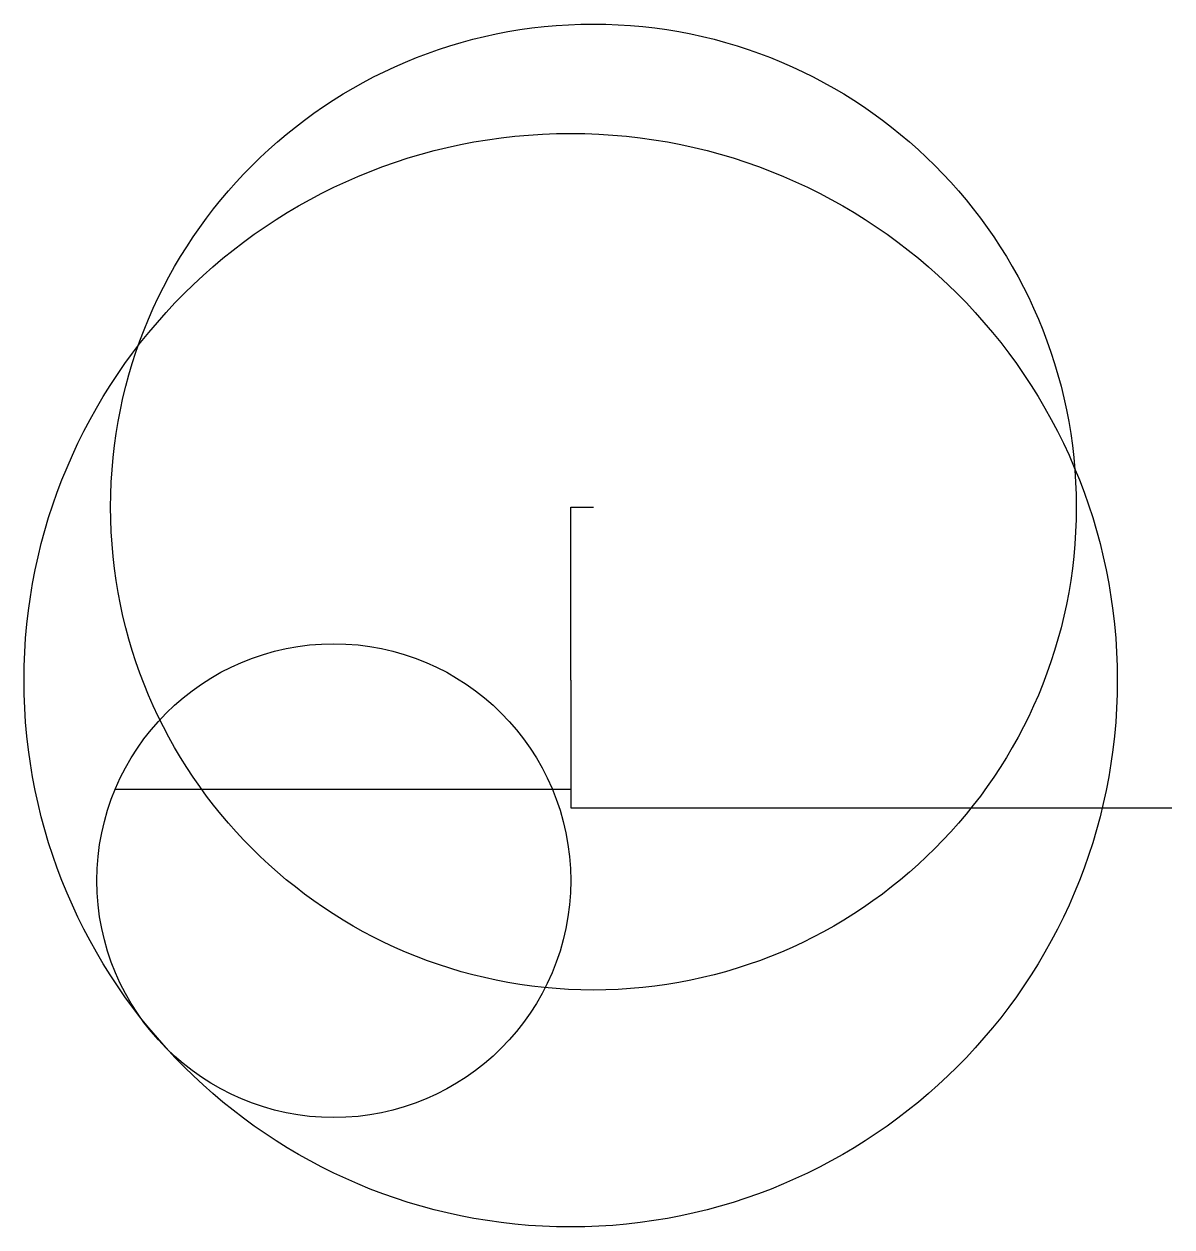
# Model space of a CAD drawing. Header units: millimetres. Extents: x -60 to 66, y -60 to 72.
import ezdxf

# ---------------------------------------------------------------- set-up
doc = ezdxf.new("R2010")
doc.units = ezdxf.units.MM

msp = doc.modelspace()

# ---------------------------------------------------------------- linework, layer by layer
for p, q in [((0, 0), (0, 19)), ((0, 19), (2.5, 19)), ((0, 0), (0, -12)), ((-26, -12), (-50, -12)), ((0, -12), (-26, -12)), ((0, -12), (0, -14)), ((0, -14), (66, -14))]:
    msp.add_line(p, q)
for centre, radius in [((2.5, 19), 53), ((0, 0), 60), ((-26, -22), 26)]:
    msp.add_circle(centre, radius)

doc.saveas('drawing.dxf')
